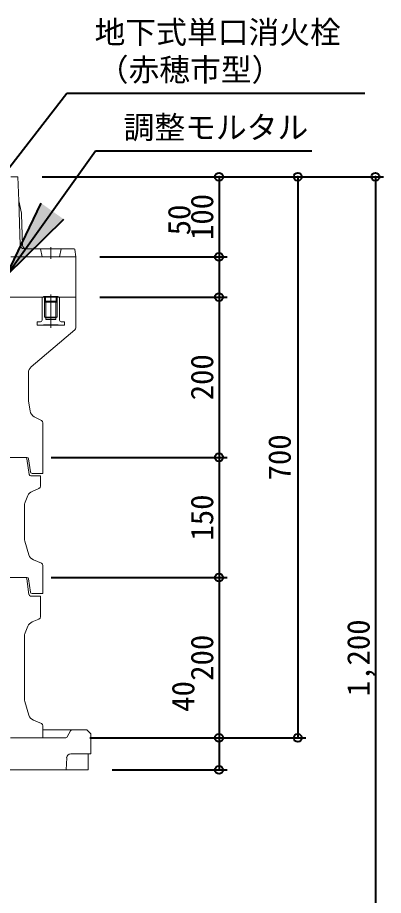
# Model space of a CAD drawing. Units: millimetres at full size, sheet at 1:20. Extents: x -5803 to 5817, y -3160 to 3160.
# Drawn here: x -1810 to -1353, y 23 to 1118 of the extents above; entities that cross this region are included whole.
import ezdxf
from ezdxf.enums import TextEntityAlignment as Align

# ---------------------------------------------------------------- set-up
doc = ezdxf.new("R2010")
doc.units = ezdxf.units.MM
doc.header["$LTSCALE"] = 20
doc.header["$PDMODE"] = 32
doc.header["$PDSIZE"] = 10
for name, color, linetype, lineweight in [('0-7_TEMP01', 3, 'Continuous', 18), ('0-9_躯体', 7, 'Continuous', 9), ('0-E_寸法', 1, 'Continuous', 40)]:
    doc.layers.add(name, color=color, linetype=linetype, lineweight=lineweight)
doc.styles.add('ＭＳ ゴシック', font='')
doc.styles.get('ＭＳ ゴシック').set_extended_font_data('MS Gothic')

msp = doc.modelspace()

# ---------------------------------------------------------------- linework, layer by layer
at = {"layer": '0-7_TEMP01'}
for p, q in [((-1768.07, 831.36), (-1768.07, 816.98)), ((-2399.07, 769.16), (-1737.07, 769.16))]:
    msp.add_line(p, q, dxfattribs=at)
at = {"layer": '0-9_躯体'}
for p, q in [((-1809.07, 919.16), (-1818.07, 919.16)), ((-1809.07, 919.16), (-1808.11, 889.16)), ((-1808.11, 889.16), (-1806.35, 834)), ((-1808.11, 889.16), (-1804.69, 873.61)), ((-1804.58, 872.7), (-1803.34, 834)), ((-1738.97, 829.16), (-1798.35, 829.16)), ((-1781.06, 829.16), (-1779.07, 819.15)), ((-1755.07, 829.16), (-1757.07, 819.16)), ((-1737.07, 819.15), (-1737.98, 828.26)), ((-1737.07, 819.16), (-1818.07, 819.16)), ((-1737.07, 819.15), (-1737.07, 769.16)), ((-1777.07, 769.16), (-2068.07, 769.16)), ((-1778.46, 769.16), (-1778.97, 768.65)), ((-1778.97, 768.65), (-1778.97, 740.15)), ((-1777.07, 769.9), (-1759.07, 769.9)), ((-1777.07, 769.9), (-1777.07, 769.16)), ((-1776.06, 769.16), (-1777.07, 769.16)), ((-1776.06, 769.16), (-1776.06, 744.16)), ((-1776.06, 769.16), (-1775.62, 768.88)), ((-1775.57, 768.65), (-1775.57, 763.41)), ((-1774.57, 769.9), (-1774.57, 764.4)), ((-1768.07, 772.39), (-1768.07, 730.66)), ((-1761.57, 769.9), (-1761.57, 764.4)), ((-1760.57, 768.65), (-1760.57, 763.41)), ((-1760.07, 769.16), (-1760.51, 768.88)), ((-1760.07, 769.16), (-1760.07, 744.16)), ((-1760.07, 769.16), (-1759.07, 769.16)), ((-1760.07, 769.16), (-1757.66, 769.16)), ((-1759.07, 769.9), (-1759.07, 769.16)), ((-1737.07, 769.16), (-1759.07, 769.16)), ((-1757.66, 769.16), (-1757.17, 768.65)), ((-1757.17, 768.65), (-1757.17, 740.15)), ((-1737.07, 769.16), (-1737.07, 730.57)), ((-1775.07, 762.91), (-1761.06, 762.91)), ((-1774.47, 762.91), (-1774.47, 743.15)), ((-1774.07, 763.9), (-1762.07, 763.9)), ((-1761.66, 762.91), (-1761.66, 743.15)), ((-1785.12, 737.65), (-1785.12, 734.65)), ((-1780.97, 738.15), (-1784.62, 738.15)), ((-1784.62, 734.15), (-1751.51, 734.15)), ((-1777.07, 734.65), (-1759.07, 734.65)), ((-1777.07, 734.65), (-1777.07, 734.15)), ((-1776.06, 744.16), (-1760.07, 744.16)), ((-1776.06, 744.16), (-1774.47, 743.15)), ((-1774.47, 743.15), (-1774.47, 741.65)), ((-1774.47, 743.15), (-1761.66, 743.15)), ((-1773.97, 741.15), (-1762.16, 741.15)), ((-1760.07, 744.16), (-1761.66, 743.15)), ((-1761.66, 743.15), (-1761.66, 741.65)), ((-1759.07, 734.65), (-1759.07, 734.15)), ((-1755.16, 738.15), (-1751.51, 738.15)), ((-1751.01, 737.65), (-1751.01, 734.65)), ((-1738.14, 728.26), (-1792.47, 682.16)), ((-1796.07, 674.47), (-1796.07, 640.99)), ((-1795.93, 639.34), (-1793.88, 627.02)), ((-1788.72, 619.84), (-1779.65, 615)), ((-1778.07, 612.36), (-1778.07, 569.15)), ((-1797.8, 569.15), (-2068.07, 569.15)), ((-1797.83, 567.43), (-1795.07, 547.88)), ((-1795.82, 567.43), (-1793.5, 550.88)), ((-1778.07, 569.15), (-1778.07, 549.15)), ((-1778.07, 549.15), (-1791.51, 549.15)), ((-1781.06, 546.15), (-1793.09, 546.15)), ((-1781.06, 546.15), (-1781.06, 533.13)), ((-1782.88, 530.38), (-1791.39, 526.74)), ((-1796.64, 521.48), (-1800.26, 513.04)), ((-1801.06, 509.11), (-1801.06, 467.64)), ((-1800.63, 464.74), (-1795.4, 447.56)), ((-1779.86, 436.94), (-1789.85, 441.31)), ((-1797.8, 419.16), (-2068.07, 419.16)), ((-2068.07, 419.16), (-1799.82, 419.16)), ((-1795.3, 397.9), (-1797.84, 417.42)), ((-1795.82, 417.43), (-1793.5, 400.88)), ((-1781.06, 396.15), (-1793.31, 396.15)), ((-1781.06, 396.15), (-1781.06, 370.13)), ((-1782.88, 367.38), (-1791.39, 363.74)), ((-1796.64, 358.48), (-1800.26, 350.05)), ((-1801.06, 346.11), (-1801.06, 267.64)), ((-1795.4, 247.56), (-1800.63, 264.73)), ((-1779.86, 236.95), (-1789.85, 241.31)), ((-1778.07, 234.2), (-1778.07, 219.15)), ((-1778.07, 219.15), (-1818.42, 219.15)), ((-1749.3, 219.15), (-1818.42, 219.15)), ((-1743.07, 229.16), (-1778.07, 229.16)), ((-1747.51, 220.27), (-1743.62, 228.05)), ((-1723.07, 229.16), (-1743.07, 229.16)), ((-1718.07, 224.16), (-1723.07, 229.16)), ((-1718.07, 224.16), (-1718.07, 199.15)), ((-1718.07, 199.15), (-1743.31, 199.15)), ((-1721.51, 199.15), (-1721.66, 179.16)), ((-1748.3, 194.41), (-1749.07, 179.16)), ((-1721.66, 179.16), (-2068.07, 179.16))]:
    msp.add_line(p, q, dxfattribs=at)
for points in [[(-1778.46, 769.16), (-1776.06, 769.16), (-1760.07, 769.16)], [(-1778.07, 434.19), (-1778.07, 399.16), (-1791.51, 399.16)]]:
    msp.add_lwpolyline(points, dxfattribs=at)
for centre, radius, start, end in [((-1809.58, 872.54), 5, 1.828, 12.381), ((-1801.35, 834.16), 5, 181.828, 270), ((-1798.35, 834.16), 5, 181.828, 270), ((-1738.97, 828.16), 1, 5.711, 90), ((-1776.06, 768.65), 0.5, 0, 90), ((-1760.07, 768.65), 0.5, 90, 180), ((-1775.07, 763.41), 0.5, 180, 270), ((-1774.07, 764.4), 0.5, 180, 270), ((-1762.07, 764.4), 0.5, 270, 0), ((-1761.06, 763.41), 0.5, 270, 0), ((-1784.62, 737.65), 0.5, 90, 180), ((-1784.62, 734.65), 0.5, 180, 270), ((-1780.97, 740.15), 2, 270, 0), ((-1773.97, 741.65), 0.5, 180, 270), ((-1762.16, 741.65), 0.5, 270, 0), ((-1755.16, 740.15), 2, 180, 270), ((-1751.51, 737.65), 0.5, 0, 90), ((-1751.51, 734.65), 0.5, 270, 0), ((-1740.06, 730.57), 3, 309.805, 0), ((-1786.06, 674.47), 10, 129.806, 180), ((-1786.06, 640.99), 10, 180, 189.462), ((-1784.01, 628.66), 10, 189.462, 241.928), ((-1781.06, 612.36), 3, 0, 61.927), ((-1799.81, 567.15), 2, 7.999, 90), ((-1797.8, 567.15), 2, 7.999, 90), ((-1793.09, 548.15), 2, 187.999, 270), ((-1791.51, 551.15), 2, 187.999, 270), ((-1787.45, 517.54), 10, 113.199, 156.801), ((-1784.07, 533.13), 3, 293.199, 0), ((-1791.07, 509.11), 10, 156.801, 180), ((-1791.07, 467.64), 10, 180, 196.928), ((-1785.84, 450.48), 10, 196.928, 246.371), ((-1781.06, 434.19), 3, 0, 66.371), ((-1799.82, 417.15), 2, 7.431, 90), ((-1797.8, 417.15), 2, 7.999, 90), ((-1793.31, 398.15), 2, 187.431, 270), ((-1791.51, 401.15), 2, 187.999, 270), ((-1787.45, 354.54), 10, 113.199, 156.801), ((-1784.07, 370.13), 3, 293.199, 0), ((-1791.07, 346.11), 10, 156.801, 180), ((-1791.07, 267.64), 10, 180, 196.928), ((-1785.84, 250.47), 10, 196.928, 246.371), ((-1781.06, 234.2), 3, 0, 66.371), ((-1749.3, 221.15), 2, 270, 333.435), ((-1741.83, 227.15), 2, 90, 153.435), ((-1743.31, 194.16), 5, 90, 177.138)]:
    msp.add_arc(centre, radius, start, end, dxfattribs=at)
at = {"layer": '0-E_寸法'}
for p, q in [((-2046.5, 639.45), (-1748.07, 1023.41)), ((-1748.07, 1023.41), (-1376.36, 1023.41)), ((-1823.18, 795.99), (-1712.23, 951.74)), ((-1712.23, 951.74), (-1442.45, 951.74)), ((-1779.07, 919.16), (-1353.09, 919.16)), ((-1779.07, 919.16), (-1449.91, 919.16)), ((-1779.07, 919.16), (-1548.22, 919.16)), ((-1558.22, 919.16), (-1558.22, 819.16)), ((-1459.91, 919.16), (-1459.91, 219.15)), ((-1363.09, 919.16), (-1363.09, -280.84)), ((-1823.18, 795.99), (-1780.19, 886.27)), ((-1823.18, 795.99), (-1751.89, 866.12)), ((-1707.07, 819.16), (-1548.22, 819.16)), ((-1707.07, 819.16), (-1548.22, 819.16)), ((-1558.22, 819.16), (-1558.22, 769.16)), ((-1707.07, 769.16), (-1548.22, 769.16)), ((-1707.07, 769.16), (-1548.22, 769.16)), ((-1558.22, 769.16), (-1558.22, 569.15)), ((-1767.8, 569.15), (-1548.22, 569.15)), ((-1767.8, 569.15), (-1548.22, 569.15)), ((-1558.22, 569.15), (-1558.22, 419.16)), ((-1767.8, 419.16), (-1548.22, 419.16)), ((-1767.8, 419.16), (-1548.22, 419.16)), ((-1558.22, 419.16), (-1558.22, 219.15)), ((-1719.3, 219.15), (-1449.91, 219.15)), ((-1719.3, 219.15), (-1548.22, 219.15)), ((-1719.3, 219.15), (-1548.22, 219.15)), ((-1558.22, 219.15), (-1558.22, 179.16)), ((-1691.66, 179.16), (-1548.22, 179.16))]:
    msp.add_line(p, q, dxfattribs=at)
for p in [(-1558.22, 919.16), (-1459.91, 919.16), (-1363.09, 919.16), (-1558.22, 819.16), (-1558.22, 769.16), (-1558.22, 569.15), (-1558.22, 419.16), (-1558.22, 219.15), (-1459.91, 219.15), (-1558.22, 179.16)]:
    msp.add_point(p, dxfattribs=at)
msp.add_solid([(-1780.19, 886.27), (-1751.89, 866.12), (-1823.18, 795.99)], dxfattribs=at)

# ---------------------------------------------------------------- texts
at = {"layer": '0-E_寸法', "style": 'ＭＳ ゴシック'}
for s, p in [('地下式単口消火栓', (-1713.47, 1077.1)), ('（赤穂市型）', (-1709.57, 1030.24)), ('調整モルタル', (-1677.23, 958.31))]:
    msp.add_text(s, height=28.15, dxfattribs=at).set_placement(p, align=Align.BOTTOM_LEFT)
for s, p in [('100', (-1557, 840.36)), ('50', (-1585.51, 846.2)), ('200', (-1557, 640.36)), ('700', (-1460.27, 540.36)), ('150', (-1557, 465.36)), ('1,200', (-1361.87, 271.16)), ('200', (-1557, 290.36)), ('40', (-1580.6, 251.72))]:
    msp.add_text(s, height=28.15, rotation=90, dxfattribs=at).set_placement(p, align=Align.BOTTOM_LEFT)

doc.saveas('drawing.dxf')
